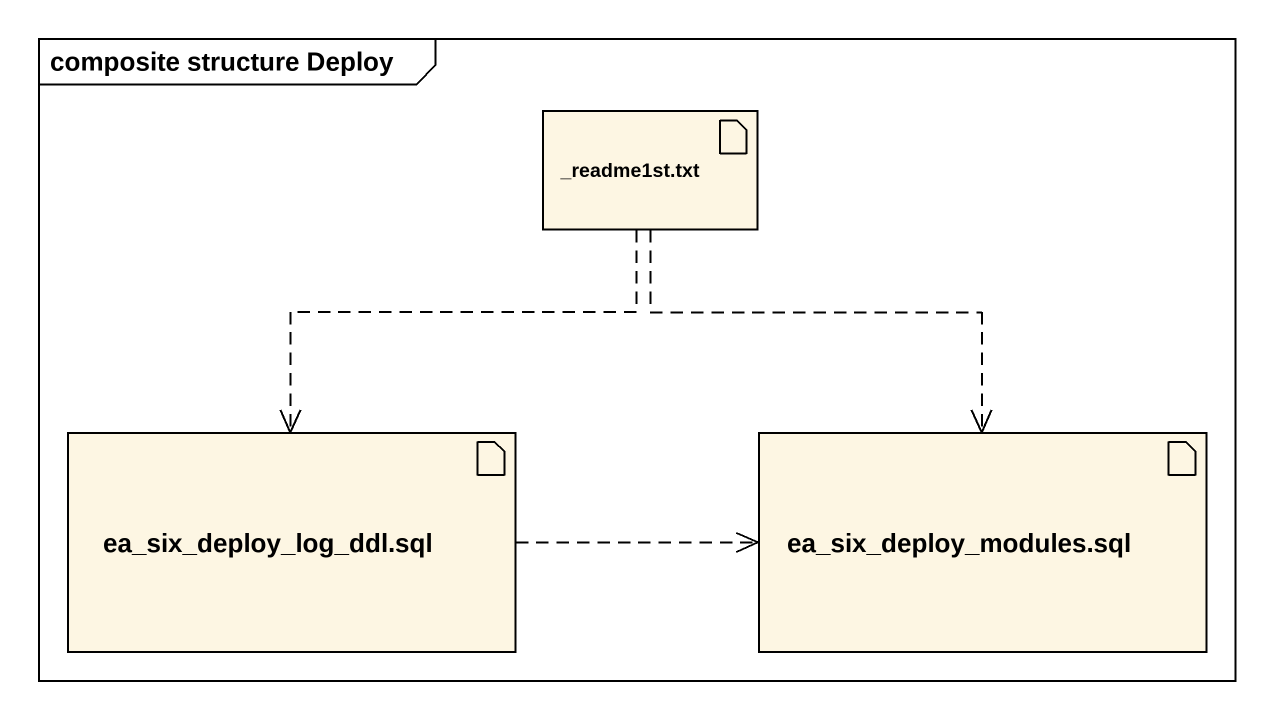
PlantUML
@startuml
mainframe composite structure Deploy
artifact "_readme1st.txt" as readme1st_txt
artifact "ea_six_deploy_log_ddl.sql" as ea_six_deploy_log_ddl_sql
artifact "ea_six_deploy_modules.sql" as ea_six_deploy_modules_sql
readme1st_txt ..> ea_six_deploy_log_ddl_sql
readme1st_txt ..> ea_six_deploy_modules_sql
ea_six_deploy_log_ddl_sql .right.> ea_six_deploy_modules_sql
@enduml
